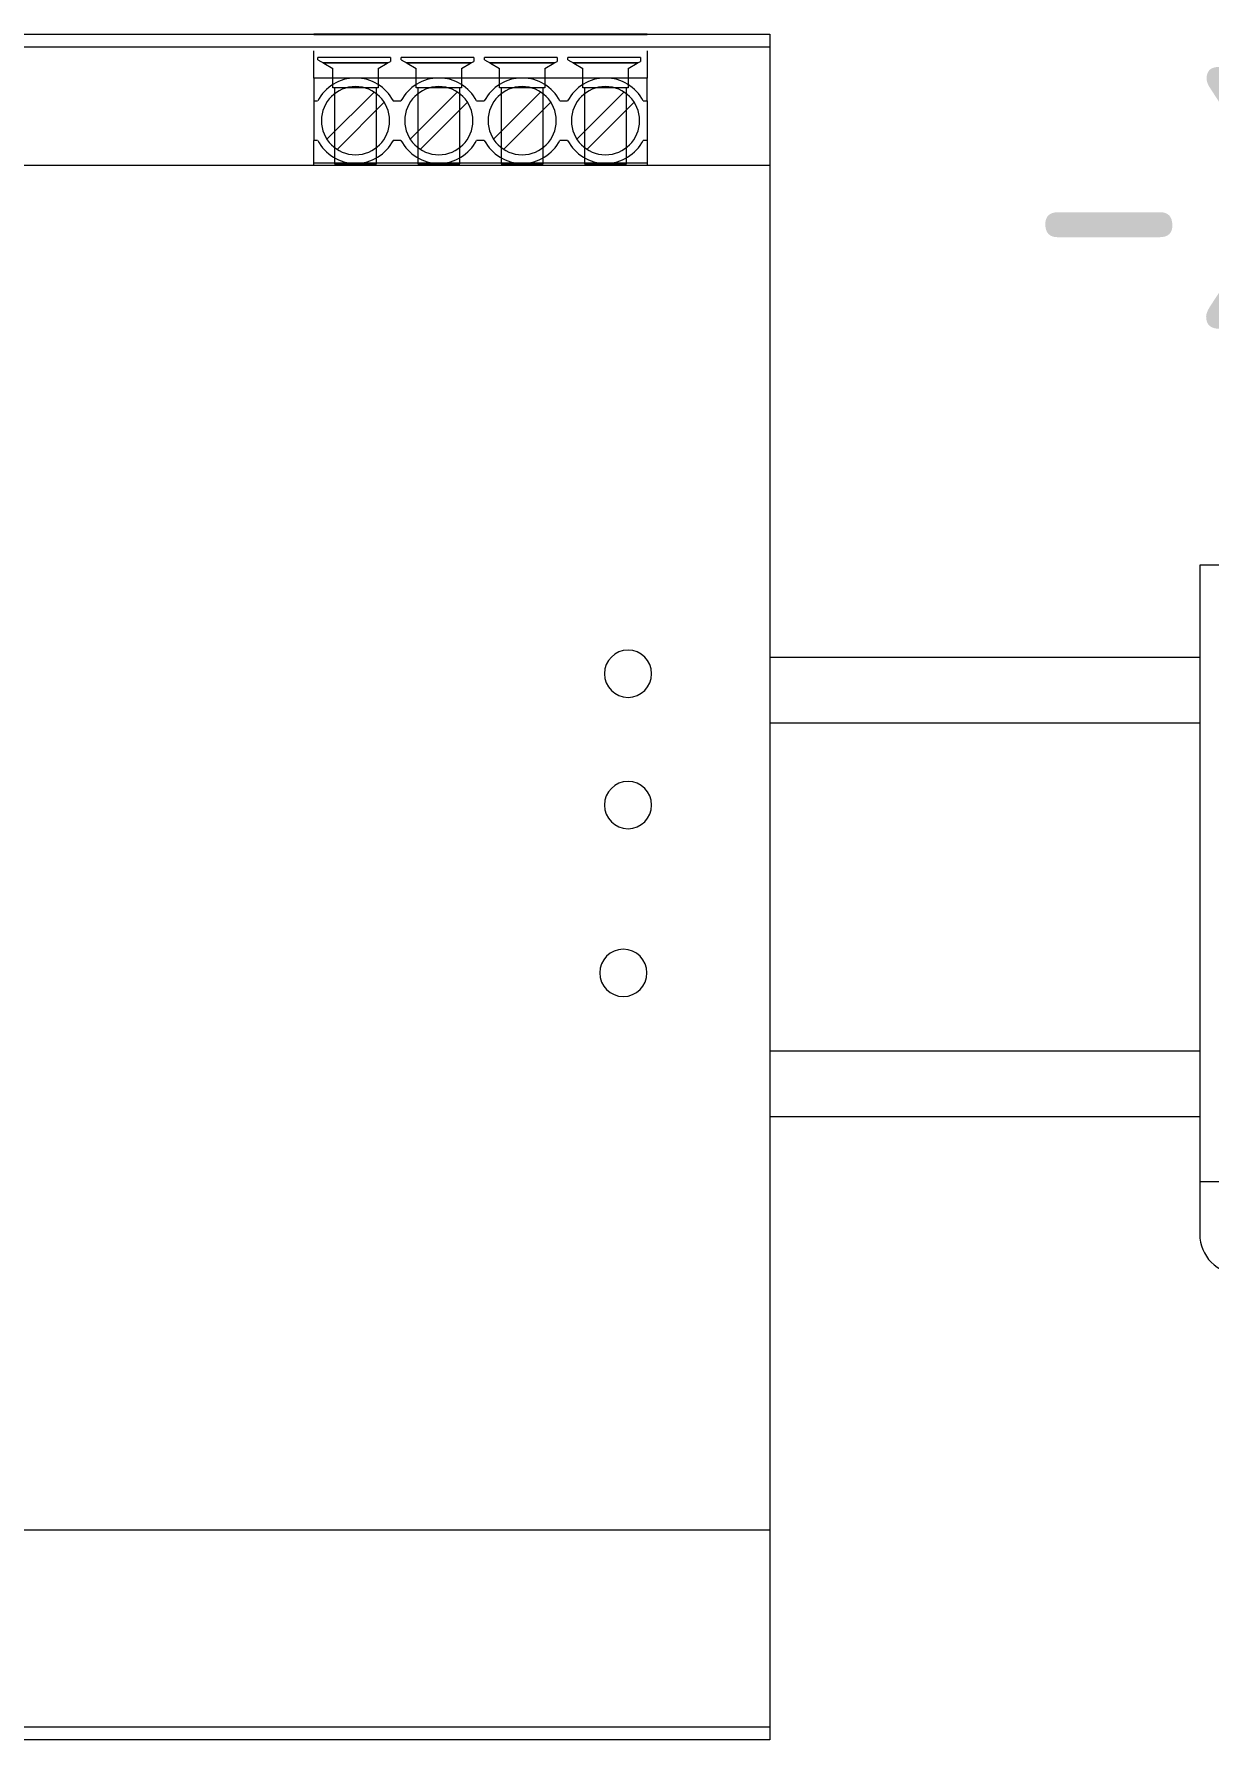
# Model space of a CAD drawing. Header units: millimetres. Extents: x 1359 to 3577, y 1336 to 3557.
# Drawn here: x 2059.7 to 2149.3, y 3146.6 to 3276.6 of the extents above; entities that cross this region are included whole.
import ezdxf
from ezdxf.enums import TextEntityAlignment as Align

# ---------------------------------------------------------------- set-up
doc = ezdxf.new("R2010")
doc.units = ezdxf.units.MM
doc.layers.add('000-PI-Oprema', color=30, linetype='Continuous', lineweight=5)
doc.layers.add('000-SI-Oprema', color=30, linetype='Continuous', lineweight=0)
doc.layers.add('002-PI-Kabelska kanalica', color=150, linetype='Continuous')
doc.styles.add('PI0', font='isocpeur.ttf', dxfattribs={"width": 0.9})

msp = doc.modelspace()

# ---------------------------------------------------------------- linework, layer by layer
at = {"layer": '000-PI-Oprema', "color": 0, "linetype": 'ByBlock', "lineweight": 0}
for p, q in [((2025.79, 3276.56), (2081.04, 3276.56)), ((2078.52, 3276.56), (2078.52, 3276.56)), ((2078.52, 3276.56), (2078.52, 3276.56)), ((2081.04, 3276.56), (2081.04, 3276.56)), ((2106.44, 3276.56), (2081.04, 3276.56)), ((2081.04, 3276.53), (2081.04, 3276.53)), ((2081.04, 3276.53), (2106.44, 3276.53)), ((2081.34, 3276.53), (2081.34, 3276.53)), ((2086.89, 3276.53), (2086.89, 3276.53)), ((2087.69, 3276.53), (2087.69, 3276.53)), ((2093.24, 3276.53), (2093.24, 3276.53)), ((2094.04, 3276.53), (2094.04, 3276.53)), ((2099.59, 3276.53), (2099.59, 3276.53)), ((2100.39, 3276.53), (2100.39, 3276.53)), ((2105.94, 3276.53), (2105.94, 3276.53)), ((2106.44, 3276.56), (2115.79, 3276.56)), ((2106.44, 3276.56), (2106.44, 3276.56)), ((2106.44, 3276.53), (2106.44, 3276.53)), ((2113.29, 3276.56), (2113.29, 3276.56)), ((2113.29, 3276.56), (2113.29, 3276.56)), ((2113.29, 3276.56), (2113.29, 3276.56)), ((2113.29, 3276.56), (2113.29, 3276.56)), ((2113.29, 3276.56), (2113.29, 3276.56)), ((2113.29, 3276.56), (2113.29, 3276.56)), ((2113.29, 3276.56), (2113.29, 3276.56)), ((2113.29, 3276.56), (2113.29, 3276.56)), ((2113.29, 3276.56), (2113.29, 3276.56)), ((2113.29, 3276.56), (2113.29, 3276.56)), ((2113.29, 3276.56), (2113.29, 3276.56)), ((2113.29, 3276.56), (2113.29, 3276.56)), ((2115.79, 3276.56), (2115.79, 3276.56)), ((2115.79, 3276.56), (2115.79, 3266.56)), ((2115.79, 3275.56), (2025.79, 3275.56)), ((2081.04, 3273.21), (2081.04, 3275.28)), ((2081.34, 3274.59), (2081.34, 3274.77)), ((2086.89, 3274.77), (2081.34, 3274.77)), ((2086.89, 3274.77), (2086.89, 3274.47)), ((2087.69, 3274.59), (2087.69, 3274.77)), ((2093.24, 3274.77), (2087.69, 3274.77)), ((2093.24, 3274.77), (2093.24, 3274.47)), ((2094.04, 3274.59), (2094.04, 3274.77)), ((2099.59, 3274.77), (2094.04, 3274.77)), ((2099.59, 3274.77), (2099.59, 3274.47)), ((2100.39, 3274.59), (2100.39, 3274.77)), ((2105.94, 3274.77), (2100.39, 3274.77)), ((2105.94, 3274.77), (2105.94, 3274.47)), ((2106.44, 3275.28), (2106.44, 3273.21)), ((2115.79, 3275.56), (2115.79, 3275.56)), ((2081.34, 3274.59), (2081.34, 3274.59)), ((2081.34, 3274.59), (2081.8, 3274.33)), ((2086.69, 3274.36), (2081.75, 3274.36)), ((2081.8, 3274.33), (2082.49, 3273.93)), ((2086.64, 3274.33), (2081.8, 3274.33)), ((2082.49, 3273.93), (2082.49, 3273.93)), ((2082.49, 3272.46), (2082.49, 3273.93)), ((2085.94, 3273.93), (2086.64, 3274.33)), ((2085.94, 3273.93), (2085.94, 3272.46)), ((2085.94, 3273.93), (2085.94, 3273.93)), ((2086.64, 3274.33), (2086.89, 3274.47)), ((2086.89, 3274.47), (2086.89, 3274.47)), ((2087.69, 3274.59), (2087.69, 3274.59)), ((2087.69, 3274.59), (2088.15, 3274.33)), ((2093.04, 3274.36), (2088.1, 3274.36)), ((2088.15, 3274.33), (2088.84, 3273.93)), ((2092.99, 3274.33), (2088.15, 3274.33)), ((2088.84, 3272.46), (2088.84, 3273.93)), ((2088.84, 3273.93), (2088.84, 3273.93)), ((2092.29, 3273.93), (2092.99, 3274.33)), ((2092.29, 3273.93), (2092.29, 3273.93)), ((2092.29, 3273.93), (2092.29, 3272.46)), ((2092.99, 3274.33), (2093.24, 3274.47)), ((2093.24, 3274.47), (2093.24, 3274.47)), ((2094.04, 3274.59), (2094.04, 3274.59)), ((2094.04, 3274.59), (2094.5, 3274.33)), ((2099.39, 3274.36), (2094.45, 3274.36)), ((2094.5, 3274.33), (2095.19, 3273.93)), ((2099.34, 3274.33), (2094.5, 3274.33)), ((2095.19, 3272.46), (2095.19, 3273.93)), ((2095.19, 3273.93), (2095.19, 3273.93)), ((2098.64, 3273.93), (2099.34, 3274.33)), ((2098.64, 3273.93), (2098.64, 3273.93)), ((2098.64, 3273.93), (2098.64, 3272.46)), ((2099.34, 3274.33), (2099.59, 3274.47)), ((2099.59, 3274.47), (2099.59, 3274.47)), ((2100.39, 3274.59), (2100.39, 3274.59)), ((2100.39, 3274.59), (2100.85, 3274.33)), ((2105.74, 3274.36), (2100.8, 3274.36)), ((2100.85, 3274.33), (2101.54, 3273.93)), ((2105.69, 3274.33), (2100.85, 3274.33)), ((2101.54, 3272.46), (2101.54, 3273.93)), ((2101.54, 3273.93), (2101.54, 3273.93)), ((2104.99, 3273.93), (2105.69, 3274.33)), ((2104.99, 3273.93), (2104.99, 3273.93)), ((2104.99, 3273.93), (2104.99, 3272.46)), ((2105.69, 3274.33), (2105.94, 3274.47)), ((2105.94, 3274.47), (2105.94, 3274.47)), ((2106.44, 3273.21), (2081.04, 3273.21)), ((2081.04, 3273.21), (2081.04, 3271.46)), ((2082.03, 3268.55), (2085.63, 3272.14)), ((2082.49, 3272.46), (2082.49, 3272.46)), ((2085.94, 3272.46), (2082.49, 3272.46)), ((2082.62, 3272.46), (2082.62, 3266.66)), ((2082.62, 3272.46), (2082.62, 3272.46)), ((2085.63, 3272.14), (2085.63, 3272.14)), ((2085.82, 3266.66), (2085.82, 3272.46)), ((2085.82, 3272.46), (2085.82, 3272.46)), ((2085.94, 3272.46), (2085.94, 3272.46)), ((2088.38, 3268.55), (2091.98, 3272.14)), ((2092.29, 3272.46), (2088.84, 3272.46)), ((2088.84, 3272.46), (2088.84, 3272.46)), ((2088.97, 3272.46), (2088.97, 3272.46)), ((2088.97, 3272.46), (2088.97, 3266.66)), ((2091.98, 3272.14), (2091.98, 3272.14)), ((2092.17, 3272.46), (2092.17, 3272.46)), ((2092.17, 3266.66), (2092.17, 3272.46)), ((2092.29, 3272.46), (2092.29, 3272.46)), ((2094.73, 3268.55), (2098.33, 3272.14)), ((2098.64, 3272.46), (2095.19, 3272.46)), ((2095.19, 3272.46), (2095.19, 3272.46)), ((2095.32, 3272.46), (2095.32, 3272.46)), ((2095.32, 3272.46), (2095.32, 3266.66)), ((2098.33, 3272.14), (2098.33, 3272.14)), ((2098.52, 3272.46), (2098.52, 3272.46)), ((2098.52, 3266.66), (2098.52, 3272.46)), ((2098.64, 3272.46), (2098.64, 3272.46)), ((2101.08, 3268.55), (2104.68, 3272.14)), ((2104.99, 3272.46), (2101.54, 3272.46)), ((2101.54, 3272.46), (2101.54, 3272.46)), ((2101.67, 3272.46), (2101.67, 3272.46)), ((2101.67, 3272.46), (2101.67, 3266.66)), ((2104.68, 3272.14), (2104.68, 3272.14)), ((2104.87, 3272.46), (2104.87, 3272.46)), ((2104.87, 3266.66), (2104.87, 3272.46)), ((2104.99, 3272.46), (2104.99, 3272.46)), ((2106.44, 3271.46), (2106.44, 3273.21)), ((2081.04, 3271.46), (2081.04, 3268.46)), ((2081.04, 3271.46), (2081.04, 3271.46)), ((2081.04, 3271.46), (2081.33, 3271.46)), ((2081.33, 3271.46), (2081.33, 3271.46)), ((2086.4, 3271.36), (2082.81, 3267.77)), ((2086.4, 3271.36), (2086.4, 3271.36)), ((2087.1, 3271.46), (2087.1, 3271.46)), ((2087.1, 3271.46), (2087.68, 3271.46)), ((2087.68, 3271.46), (2087.68, 3271.46)), ((2092.75, 3271.36), (2089.16, 3267.77)), ((2092.75, 3271.36), (2092.75, 3271.36)), ((2093.45, 3271.46), (2093.45, 3271.46)), ((2093.45, 3271.46), (2094.03, 3271.46)), ((2094.03, 3271.46), (2094.03, 3271.46)), ((2099.1, 3271.36), (2095.51, 3267.77)), ((2099.1, 3271.36), (2099.1, 3271.36)), ((2099.8, 3271.46), (2100.38, 3271.46)), ((2099.8, 3271.46), (2099.8, 3271.46)), ((2100.38, 3271.46), (2100.38, 3271.46)), ((2105.45, 3271.36), (2101.86, 3267.77)), ((2105.45, 3271.36), (2105.45, 3271.36)), ((2106.15, 3271.46), (2106.44, 3271.46)), ((2106.15, 3271.46), (2106.15, 3271.46)), ((2106.44, 3271.46), (2106.44, 3268.46)), ((2106.44, 3271.46), (2106.44, 3271.46)), ((2081.62, 3269.96), (2081.62, 3269.96)), ((2086.82, 3269.96), (2086.82, 3269.96)), ((2087.97, 3269.96), (2087.97, 3269.96)), ((2093.17, 3269.96), (2093.17, 3269.96)), ((2094.32, 3269.96), (2094.32, 3269.96)), ((2099.52, 3269.96), (2099.52, 3269.96)), ((2100.67, 3269.96), (2100.67, 3269.96)), ((2105.87, 3269.96), (2105.87, 3269.96)), ((2081.04, 3268.46), (2081.04, 3268.46)), ((2081.04, 3266.71), (2081.04, 3268.46)), ((2081.33, 3268.46), (2081.04, 3268.46)), ((2081.33, 3268.46), (2081.33, 3268.46)), ((2082.03, 3268.55), (2082.03, 3268.55)), ((2087.1, 3268.46), (2087.1, 3268.46)), ((2087.68, 3268.46), (2087.1, 3268.46)), ((2087.68, 3268.46), (2087.68, 3268.46)), ((2088.38, 3268.55), (2088.38, 3268.55)), ((2093.45, 3268.46), (2093.45, 3268.46)), ((2094.03, 3268.46), (2093.45, 3268.46)), ((2094.03, 3268.46), (2094.03, 3268.46)), ((2094.73, 3268.55), (2094.73, 3268.55)), ((2099.8, 3268.46), (2099.8, 3268.46)), ((2100.38, 3268.46), (2099.8, 3268.46)), ((2100.38, 3268.46), (2100.38, 3268.46)), ((2101.08, 3268.55), (2101.08, 3268.55)), ((2106.15, 3268.46), (2106.15, 3268.46)), ((2106.44, 3268.46), (2106.15, 3268.46)), ((2106.44, 3268.46), (2106.44, 3268.46)), ((2106.44, 3268.46), (2106.44, 3266.71)), ((2082.81, 3267.77), (2082.81, 3267.77)), ((2089.16, 3267.77), (2089.16, 3267.77)), ((2095.51, 3267.77), (2095.51, 3267.77)), ((2101.86, 3267.77), (2101.86, 3267.77)), ((2025.79, 3266.56), (2115.79, 3266.56)), ((2062.29, 3266.56), (2062.29, 3266.56)), ((2063.29, 3266.56), (2063.29, 3266.56)), ((2069.29, 3266.56), (2069.29, 3266.56)), ((2070.29, 3266.56), (2070.29, 3266.56)), ((2076.29, 3266.56), (2076.29, 3266.56)), ((2081.04, 3266.56), (2081.04, 3266.71)), ((2084.22, 3266.71), (2081.04, 3266.71)), ((2081.04, 3266.56), (2081.04, 3266.56)), ((2082.62, 3266.66), (2082.62, 3266.66)), ((2082.62, 3266.66), (2085.82, 3266.66)), ((2090.57, 3266.71), (2084.22, 3266.71)), ((2085.82, 3266.66), (2085.82, 3266.66)), ((2088.97, 3266.66), (2088.97, 3266.66)), ((2088.97, 3266.66), (2092.17, 3266.66)), ((2096.92, 3266.71), (2090.57, 3266.71)), ((2092.17, 3266.66), (2092.17, 3266.66)), ((2095.32, 3266.66), (2095.32, 3266.66)), ((2095.32, 3266.66), (2098.52, 3266.66)), ((2103.27, 3266.71), (2096.92, 3266.71)), ((2098.52, 3266.66), (2098.52, 3266.66)), ((2101.67, 3266.66), (2101.67, 3266.66)), ((2101.67, 3266.66), (2104.87, 3266.66)), ((2106.44, 3266.71), (2103.27, 3266.71)), ((2104.87, 3266.66), (2104.87, 3266.66)), ((2106.44, 3266.71), (2106.44, 3266.56)), ((2106.44, 3266.56), (2106.44, 3266.56)), ((2115.79, 3266.56), (2115.79, 3266.56)), ((2115.79, 3266.56), (2115.79, 3162.56)), ((2103.19, 3227.81), (2103.19, 3227.81)), ((2106.79, 3227.81), (2106.79, 3227.81)), ((2103.19, 3217.8), (2103.19, 3217.8)), ((2106.79, 3217.8), (2106.79, 3217.8)), ((2102.83, 3205.01), (2102.83, 3205.01)), ((2106.43, 3205.01), (2106.43, 3205.01)), ((2025.79, 3162.56), (2115.79, 3162.56)), ((2063.19, 3162.56), (2063.19, 3162.56)), ((2066.19, 3162.56), (2066.19, 3162.56)), ((2115.79, 3162.56), (2115.79, 3146.56)), ((2115.79, 3162.56), (2115.79, 3162.56)), ((2025.79, 3147.56), (2115.79, 3147.56)), ((2075.37, 3147.56), (2107.12, 3147.56)), ((2115.79, 3146.56), (2025.79, 3146.56))]:
    msp.add_line(p, q, dxfattribs=at)
msp.add_lwpolyline([(2164.76, 3236.08), (2164.76, 3239.08, -0.414214), (2167.76, 3242.08), (2172.56, 3242.08, -0.414214), (2175.56, 3239.08), (2175.56, 3236.08), (2175.56, 3189.08), (2148.56, 3189.08), (2148.56, 3185.08, 0.414214), (2151.56, 3182.08), (2153.56, 3182.08, 0.414214), (2156.56, 3185.08), (2156.56, 3189.08)], format="xyb", dxfattribs=at)
msp.add_lwpolyline([(2175.58, 3236.08), (2148.58, 3236.08), (2148.58, 3189.08)], dxfattribs=at)
for centre, radius, start, end in [((2084.22, 3269.96), 3.25, 90, 152.5136), ((2084.22, 3269.96), 2.6, 0, 180), ((2084.22, 3269.96), 3.25, 27.4864, 90), ((2090.57, 3269.96), 3.25, 90, 152.5136), ((2090.57, 3269.96), 2.6, 0, 180), ((2090.57, 3269.96), 3.25, 27.4864, 90), ((2096.92, 3269.96), 3.25, 90, 152.5136), ((2096.92, 3269.96), 2.6, 0, 180), ((2096.92, 3269.96), 3.25, 27.4864, 90), ((2103.27, 3269.96), 3.25, 90, 152.5136), ((2103.27, 3269.96), 2.6, 0, 180), ((2103.27, 3269.96), 3.25, 27.4864, 90), ((2084.22, 3269.96), 2.6, 180, 0), ((2090.57, 3269.96), 2.6, 180, 0), ((2096.92, 3269.96), 2.6, 180, 0), ((2103.27, 3269.96), 2.6, 180, 0), ((2084.22, 3269.96), 3.25, 207.4864, 270), ((2084.22, 3269.96), 3.25, 270, 332.5136), ((2090.57, 3269.96), 3.25, 207.4864, 270), ((2090.57, 3269.96), 3.25, 270, 332.5136), ((2096.92, 3269.96), 3.25, 207.4864, 270), ((2096.92, 3269.96), 3.25, 270, 332.5136), ((2103.27, 3269.96), 3.25, 207.4864, 270), ((2103.27, 3269.96), 3.25, 270, 332.5136), ((2104.99, 3227.81), 1.8, 0, 180), ((2104.99, 3227.81), 1.8, 180, 0), ((2104.99, 3217.8), 1.8, 0, 180), ((2104.99, 3217.8), 1.8, 180, 0), ((2104.63, 3205.01), 1.8, 0, 180), ((2104.63, 3205.01), 1.8, 180, 0)]:
    msp.add_arc(centre, radius, start, end, dxfattribs=at)
at = {"layer": '000-SI-Oprema', "color": 0, "linetype": 'ByBlock', "lineweight": 0}
for p, q in [((2025.79, 3276.56), (2115.79, 3276.56)), ((2113.29, 3276.56), (2113.29, 3276.56)), ((2113.29, 3276.56), (2113.29, 3276.56)), ((2113.29, 3276.56), (2113.29, 3276.56)), ((2113.29, 3276.56), (2113.29, 3276.56)), ((2113.29, 3276.56), (2113.29, 3276.56)), ((2113.29, 3276.56), (2113.29, 3276.56)), ((2113.29, 3276.56), (2113.29, 3276.56)), ((2113.29, 3276.56), (2113.29, 3276.56)), ((2113.29, 3276.56), (2113.29, 3276.56)), ((2113.29, 3276.56), (2113.29, 3276.56)), ((2113.29, 3276.56), (2113.29, 3276.56)), ((2113.29, 3276.56), (2113.29, 3276.56)), ((2113.29, 3276.56), (2113.29, 3276.56)), ((2113.29, 3276.56), (2113.29, 3276.56)), ((2113.29, 3276.56), (2113.29, 3276.56)), ((2113.29, 3276.56), (2113.29, 3276.56)), ((2113.29, 3276.56), (2113.29, 3276.56)), ((2113.29, 3276.56), (2113.29, 3276.56)), ((2113.29, 3276.56), (2113.29, 3276.56)), ((2113.29, 3276.56), (2113.29, 3276.56)), ((2113.29, 3276.56), (2113.29, 3276.56)), ((2113.29, 3276.56), (2113.29, 3276.56)), ((2115.79, 3276.56), (2115.79, 3276.56)), ((2115.79, 3276.56), (2115.79, 3266.56)), ((2115.79, 3275.56), (2025.79, 3275.56)), ((2081.04, 3273.21), (2081.04, 3275.28)), ((2081.34, 3274.59), (2081.34, 3274.77)), ((2086.89, 3274.77), (2081.34, 3274.77)), ((2086.89, 3274.77), (2086.89, 3274.47)), ((2087.69, 3274.59), (2087.69, 3274.77)), ((2093.24, 3274.77), (2087.69, 3274.77)), ((2093.24, 3274.77), (2093.24, 3274.47)), ((2094.04, 3274.59), (2094.04, 3274.77)), ((2099.59, 3274.77), (2094.04, 3274.77)), ((2099.59, 3274.77), (2099.59, 3274.47)), ((2100.39, 3274.59), (2100.39, 3274.77)), ((2105.94, 3274.77), (2100.39, 3274.77)), ((2105.94, 3274.77), (2105.94, 3274.47)), ((2106.44, 3275.28), (2106.44, 3273.21)), ((2115.79, 3275.56), (2115.79, 3275.56)), ((2115.79, 3275.56), (2115.79, 3275.56)), ((2081.34, 3274.59), (2081.34, 3274.59)), ((2081.34, 3274.59), (2081.8, 3274.33)), ((2086.69, 3274.36), (2081.75, 3274.36)), ((2081.8, 3274.33), (2082.49, 3273.93)), ((2086.64, 3274.33), (2081.8, 3274.33)), ((2082.49, 3273.93), (2082.49, 3273.93)), ((2082.49, 3272.46), (2082.49, 3273.93)), ((2085.94, 3273.93), (2086.64, 3274.33)), ((2085.94, 3273.93), (2085.94, 3272.46)), ((2085.94, 3273.93), (2085.94, 3273.93)), ((2086.64, 3274.33), (2086.89, 3274.47)), ((2086.89, 3274.47), (2086.89, 3274.47)), ((2087.69, 3274.59), (2087.69, 3274.59)), ((2087.69, 3274.59), (2088.15, 3274.33)), ((2093.04, 3274.36), (2088.1, 3274.36)), ((2088.15, 3274.33), (2088.84, 3273.93)), ((2092.99, 3274.33), (2088.15, 3274.33)), ((2088.84, 3272.46), (2088.84, 3273.93)), ((2088.84, 3273.93), (2088.84, 3273.93)), ((2092.29, 3273.93), (2092.99, 3274.33)), ((2092.29, 3273.93), (2092.29, 3273.93)), ((2092.29, 3273.93), (2092.29, 3272.46)), ((2092.99, 3274.33), (2093.24, 3274.47)), ((2093.24, 3274.47), (2093.24, 3274.47)), ((2094.04, 3274.59), (2094.04, 3274.59)), ((2094.04, 3274.59), (2094.5, 3274.33)), ((2099.39, 3274.36), (2094.45, 3274.36)), ((2094.5, 3274.33), (2095.19, 3273.93)), ((2099.34, 3274.33), (2094.5, 3274.33)), ((2095.19, 3272.46), (2095.19, 3273.93)), ((2095.19, 3273.93), (2095.19, 3273.93)), ((2098.64, 3273.93), (2099.34, 3274.33)), ((2098.64, 3273.93), (2098.64, 3273.93)), ((2098.64, 3273.93), (2098.64, 3272.46)), ((2099.34, 3274.33), (2099.59, 3274.47)), ((2099.59, 3274.47), (2099.59, 3274.47)), ((2100.39, 3274.59), (2100.39, 3274.59)), ((2100.39, 3274.59), (2100.85, 3274.33)), ((2105.74, 3274.36), (2100.8, 3274.36)), ((2100.85, 3274.33), (2101.54, 3273.93)), ((2105.69, 3274.33), (2100.85, 3274.33)), ((2101.54, 3272.46), (2101.54, 3273.93)), ((2101.54, 3273.93), (2101.54, 3273.93)), ((2104.99, 3273.93), (2105.69, 3274.33)), ((2104.99, 3273.93), (2104.99, 3273.93)), ((2104.99, 3273.93), (2104.99, 3272.46)), ((2105.69, 3274.33), (2105.94, 3274.47)), ((2105.94, 3274.47), (2105.94, 3274.47)), ((2106.44, 3273.21), (2081.04, 3273.21)), ((2081.04, 3273.21), (2081.04, 3271.46)), ((2082.03, 3268.55), (2085.63, 3272.14)), ((2082.49, 3272.46), (2082.49, 3272.46)), ((2085.94, 3272.46), (2082.49, 3272.46)), ((2082.62, 3272.46), (2082.62, 3266.66)), ((2082.62, 3272.46), (2082.62, 3272.46)), ((2085.63, 3272.14), (2085.63, 3272.14)), ((2085.82, 3266.66), (2085.82, 3272.46)), ((2085.82, 3272.46), (2085.82, 3272.46)), ((2085.94, 3272.46), (2085.94, 3272.46)), ((2088.38, 3268.55), (2091.98, 3272.14)), ((2092.29, 3272.46), (2088.84, 3272.46)), ((2088.84, 3272.46), (2088.84, 3272.46)), ((2088.97, 3272.46), (2088.97, 3272.46)), ((2088.97, 3272.46), (2088.97, 3266.66)), ((2091.98, 3272.14), (2091.98, 3272.14)), ((2092.17, 3272.46), (2092.17, 3272.46)), ((2092.17, 3266.66), (2092.17, 3272.46)), ((2092.29, 3272.46), (2092.29, 3272.46)), ((2094.73, 3268.55), (2098.33, 3272.14)), ((2098.64, 3272.46), (2095.19, 3272.46)), ((2095.19, 3272.46), (2095.19, 3272.46)), ((2095.32, 3272.46), (2095.32, 3272.46)), ((2095.32, 3272.46), (2095.32, 3266.66)), ((2098.33, 3272.14), (2098.33, 3272.14)), ((2098.52, 3272.46), (2098.52, 3272.46)), ((2098.52, 3266.66), (2098.52, 3272.46)), ((2098.64, 3272.46), (2098.64, 3272.46)), ((2101.08, 3268.55), (2104.68, 3272.14)), ((2104.99, 3272.46), (2101.54, 3272.46)), ((2101.54, 3272.46), (2101.54, 3272.46)), ((2101.67, 3272.46), (2101.67, 3272.46)), ((2101.67, 3272.46), (2101.67, 3266.66)), ((2104.68, 3272.14), (2104.68, 3272.14)), ((2104.87, 3272.46), (2104.87, 3272.46)), ((2104.87, 3266.66), (2104.87, 3272.46)), ((2104.99, 3272.46), (2104.99, 3272.46)), ((2106.44, 3271.46), (2106.44, 3273.21)), ((2081.04, 3271.46), (2081.04, 3268.46)), ((2081.04, 3271.46), (2081.04, 3271.46)), ((2081.04, 3271.46), (2081.33, 3271.46)), ((2081.33, 3271.46), (2081.33, 3271.46)), ((2086.4, 3271.36), (2082.81, 3267.77)), ((2086.4, 3271.36), (2086.4, 3271.36)), ((2087.1, 3271.46), (2087.1, 3271.46)), ((2087.1, 3271.46), (2087.68, 3271.46)), ((2087.68, 3271.46), (2087.68, 3271.46)), ((2092.75, 3271.36), (2089.16, 3267.77)), ((2092.75, 3271.36), (2092.75, 3271.36)), ((2093.45, 3271.46), (2093.45, 3271.46)), ((2093.45, 3271.46), (2094.03, 3271.46)), ((2094.03, 3271.46), (2094.03, 3271.46)), ((2099.1, 3271.36), (2095.51, 3267.77)), ((2099.1, 3271.36), (2099.1, 3271.36)), ((2099.8, 3271.46), (2100.38, 3271.46)), ((2099.8, 3271.46), (2099.8, 3271.46)), ((2100.38, 3271.46), (2100.38, 3271.46)), ((2105.45, 3271.36), (2101.86, 3267.77)), ((2105.45, 3271.36), (2105.45, 3271.36)), ((2106.15, 3271.46), (2106.44, 3271.46)), ((2106.15, 3271.46), (2106.15, 3271.46)), ((2106.44, 3271.46), (2106.44, 3268.46)), ((2106.44, 3271.46), (2106.44, 3271.46)), ((2081.62, 3269.96), (2081.62, 3269.96)), ((2086.82, 3269.96), (2086.82, 3269.96)), ((2087.97, 3269.96), (2087.97, 3269.96)), ((2093.17, 3269.96), (2093.17, 3269.96)), ((2094.32, 3269.96), (2094.32, 3269.96)), ((2099.52, 3269.96), (2099.52, 3269.96)), ((2100.67, 3269.96), (2100.67, 3269.96)), ((2105.87, 3269.96), (2105.87, 3269.96)), ((2081.04, 3268.46), (2081.04, 3268.46)), ((2081.04, 3266.71), (2081.04, 3268.46)), ((2081.33, 3268.46), (2081.04, 3268.46)), ((2081.33, 3268.46), (2081.33, 3268.46)), ((2082.03, 3268.55), (2082.03, 3268.55)), ((2087.1, 3268.46), (2087.1, 3268.46)), ((2087.68, 3268.46), (2087.1, 3268.46)), ((2087.68, 3268.46), (2087.68, 3268.46)), ((2088.38, 3268.55), (2088.38, 3268.55)), ((2093.45, 3268.46), (2093.45, 3268.46)), ((2094.03, 3268.46), (2093.45, 3268.46)), ((2094.03, 3268.46), (2094.03, 3268.46)), ((2094.73, 3268.55), (2094.73, 3268.55)), ((2099.8, 3268.46), (2099.8, 3268.46)), ((2100.38, 3268.46), (2099.8, 3268.46)), ((2100.38, 3268.46), (2100.38, 3268.46)), ((2101.08, 3268.55), (2101.08, 3268.55)), ((2106.15, 3268.46), (2106.15, 3268.46)), ((2106.44, 3268.46), (2106.15, 3268.46)), ((2106.44, 3268.46), (2106.44, 3268.46)), ((2106.44, 3268.46), (2106.44, 3266.71)), ((2082.81, 3267.77), (2082.81, 3267.77)), ((2089.16, 3267.77), (2089.16, 3267.77)), ((2095.51, 3267.77), (2095.51, 3267.77)), ((2101.86, 3267.77), (2101.86, 3267.77)), ((2025.79, 3266.56), (2115.79, 3266.56)), ((2062.29, 3266.56), (2062.29, 3266.56)), ((2063.29, 3266.56), (2063.29, 3266.56)), ((2069.29, 3266.56), (2069.29, 3266.56)), ((2070.29, 3266.56), (2070.29, 3266.56)), ((2076.29, 3266.56), (2076.29, 3266.56)), ((2081.04, 3266.56), (2081.04, 3266.71)), ((2084.22, 3266.71), (2081.04, 3266.71)), ((2081.04, 3266.56), (2081.04, 3266.56)), ((2082.62, 3266.66), (2082.62, 3266.66)), ((2082.62, 3266.66), (2085.82, 3266.66)), ((2090.57, 3266.71), (2084.22, 3266.71)), ((2085.82, 3266.66), (2085.82, 3266.66)), ((2088.97, 3266.66), (2088.97, 3266.66)), ((2088.97, 3266.66), (2092.17, 3266.66)), ((2096.92, 3266.71), (2090.57, 3266.71)), ((2092.17, 3266.66), (2092.17, 3266.66)), ((2095.32, 3266.66), (2095.32, 3266.66)), ((2095.32, 3266.66), (2098.52, 3266.66)), ((2103.27, 3266.71), (2096.92, 3266.71)), ((2098.52, 3266.66), (2098.52, 3266.66)), ((2101.67, 3266.66), (2101.67, 3266.66)), ((2101.67, 3266.66), (2104.87, 3266.66)), ((2106.44, 3266.71), (2103.27, 3266.71)), ((2104.87, 3266.66), (2104.87, 3266.66)), ((2106.44, 3266.71), (2106.44, 3266.56)), ((2106.44, 3266.56), (2106.44, 3266.56)), ((2115.79, 3266.56), (2115.79, 3266.56)), ((2115.79, 3266.56), (2115.79, 3162.56)), ((2103.19, 3227.81), (2103.19, 3227.81)), ((2106.79, 3227.81), (2106.79, 3227.81)), ((2103.19, 3217.8), (2103.19, 3217.8)), ((2106.79, 3217.8), (2106.79, 3217.8)), ((2102.83, 3205.01), (2102.83, 3205.01)), ((2106.43, 3205.01), (2106.43, 3205.01)), ((2025.79, 3162.56), (2115.79, 3162.56)), ((2063.19, 3162.56), (2063.19, 3162.56)), ((2066.19, 3162.56), (2066.19, 3162.56)), ((2115.79, 3162.56), (2115.79, 3162.56)), ((2115.79, 3162.56), (2115.79, 3146.56)), ((2115.79, 3162.56), (2115.79, 3162.56)), ((2025.79, 3147.56), (2115.79, 3147.56)), ((2075.37, 3147.56), (2107.12, 3147.56)), ((2115.79, 3146.56), (2025.79, 3146.56))]:
    msp.add_line(p, q, dxfattribs=at)
msp.add_lwpolyline([(2113.29, 3276.56), (2113.29, 3276.56)], close=True, dxfattribs=at)
for centre, radius, start, end in [((2084.22, 3269.96), 3.25, 90, 152.5136), ((2084.22, 3269.96), 2.6, 0, 180), ((2084.22, 3269.96), 3.25, 27.4864, 90), ((2090.57, 3269.96), 3.25, 90, 152.5136), ((2090.57, 3269.96), 2.6, 0, 180), ((2090.57, 3269.96), 3.25, 27.4864, 90), ((2096.92, 3269.96), 3.25, 90, 152.5136), ((2096.92, 3269.96), 2.6, 0, 180), ((2096.92, 3269.96), 3.25, 27.4864, 90), ((2103.27, 3269.96), 3.25, 90, 152.5136), ((2103.27, 3269.96), 2.6, 0, 180), ((2103.27, 3269.96), 3.25, 27.4864, 90), ((2084.22, 3269.96), 2.6, 180, 0), ((2090.57, 3269.96), 2.6, 180, 0), ((2096.92, 3269.96), 2.6, 180, 0), ((2103.27, 3269.96), 2.6, 180, 0), ((2084.22, 3269.96), 3.25, 207.4864, 270), ((2084.22, 3269.96), 3.25, 270, 332.5136), ((2090.57, 3269.96), 3.25, 207.4864, 270), ((2090.57, 3269.96), 3.25, 270, 332.5136), ((2096.92, 3269.96), 3.25, 207.4864, 270), ((2096.92, 3269.96), 3.25, 270, 332.5136), ((2103.27, 3269.96), 3.25, 207.4864, 270), ((2103.27, 3269.96), 3.25, 270, 332.5136), ((2104.99, 3227.81), 1.8, 0, 180), ((2104.99, 3227.81), 1.8, 180, 0), ((2104.99, 3217.8), 1.8, 0, 180), ((2104.99, 3217.8), 1.8, 180, 0), ((2104.63, 3205.01), 1.8, 0, 180), ((2104.63, 3205.01), 1.8, 180, 0)]:
    msp.add_arc(centre, radius, start, end, dxfattribs=at)
at = {"layer": '002-PI-Kabelska kanalica', "color": 0, "linetype": 'ByBlock', "lineweight": 0, "ltscale": 0.25}
for p, q in [((2115.79, 3229.06), (2148.58, 3229.06)), ((2115.79, 3224.06), (2148.58, 3224.06)), ((2115.79, 3199.06), (2148.58, 3199.06)), ((2115.79, 3194.06), (2148.58, 3194.06))]:
    msp.add_line(p, q, dxfattribs=at)

# ---------------------------------------------------------------- texts
at = {"layer": '002-PI-Kabelska kanalica', "color": 0, "linetype": 'ByBlock', "lineweight": 0, "style": 'PI0', "width": 0.9}
msp.add_text('-X28...-X31', height=20, dxfattribs=at).set_placement((2195.75, 3264.13), align=Align.MIDDLE)

doc.saveas('drawing.dxf')
